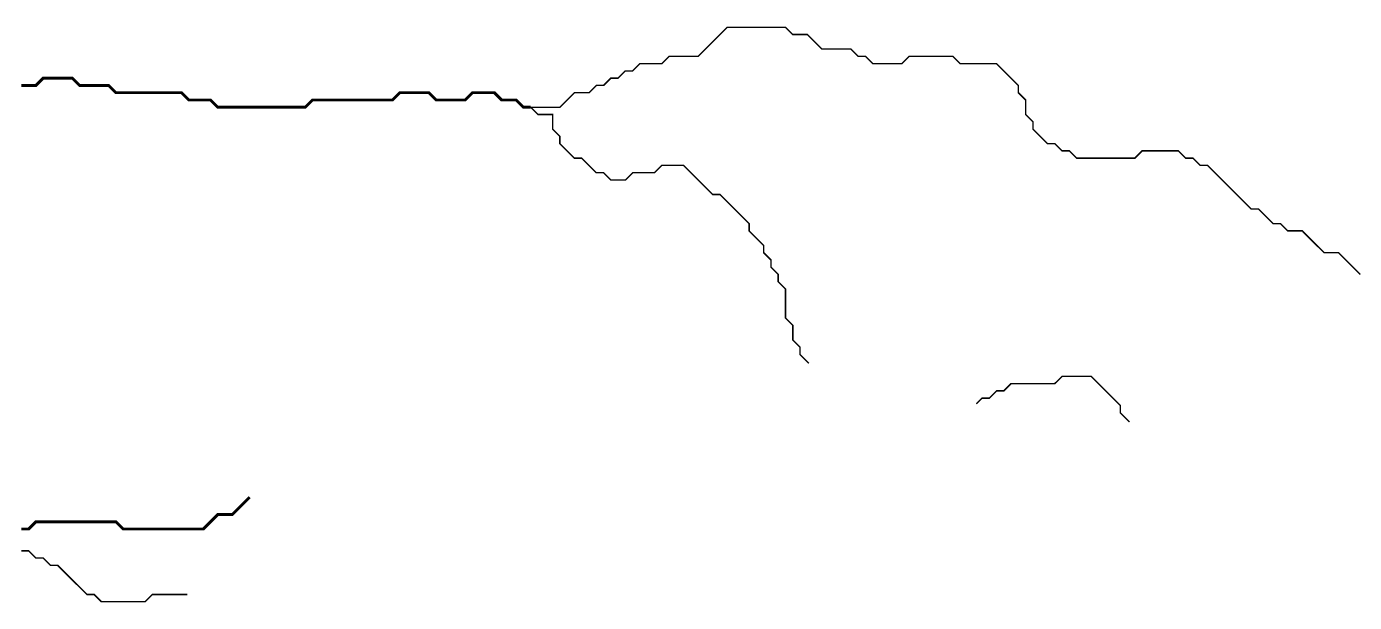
# Model space of a CAD drawing. Header units: metres. Extents: x 441395 to 476894, y 2561381 to 2578972.
# Drawn here: x 451119 to 451850, y 2568257 to 2568574 of the extents above; entities that cross this region are included whole.
import ezdxf

# ---------------------------------------------------------------- set-up
doc = ezdxf.new("R2010")
doc.units = ezdxf.units.M
doc.header["$LTSCALE"] = 8
doc.layers.add('A_STREAMS', color=5, linetype='Continuous')

msp = doc.modelspace()

# ---------------------------------------------------------------- linework, layer by layer
at = {"layer": 'A_STREAMS', "color": 5}
for points, const_width in [([(451852.81, 2568437.7), (451848.81, 2568441.71), (451844.81, 2568445.71), (451840.81, 2568449.71), (451836.81, 2568449.71), (451832.81, 2568449.71), (451828.8, 2568453.71), (451824.8, 2568457.71), (451820.8, 2568461.72), (451816.8, 2568461.72), (451812.8, 2568461.72), (451808.79, 2568465.72), (451804.79, 2568465.72), (451800.79, 2568469.72), (451796.79, 2568473.72), (451792.79, 2568473.72), (451788.79, 2568477.72), (451784.78, 2568481.72), (451780.78, 2568485.73), (451776.78, 2568489.73), (451772.78, 2568493.73), (451768.78, 2568497.73), (451764.78, 2568497.73), (451760.77, 2568501.73), (451756.77, 2568501.73), (451752.77, 2568505.74), (451748.77, 2568505.74), (451744.77, 2568505.74), (451740.76, 2568505.74), (451736.76, 2568505.74), (451732.76, 2568505.74), (451728.76, 2568501.73), (451724.76, 2568501.73), (451720.76, 2568501.73), (451716.75, 2568501.73), (451712.75, 2568501.73), (451708.75, 2568501.73), (451704.75, 2568501.73), (451700.75, 2568501.73), (451696.75, 2568501.73), (451692.74, 2568505.74), (451688.74, 2568505.74), (451684.74, 2568509.74), (451680.74, 2568509.74), (451676.74, 2568513.74), (451672.74, 2568517.74), (451672.74, 2568521.74), (451668.73, 2568525.74), (451668.73, 2568529.75), (451668.73, 2568533.75), (451664.73, 2568537.75), (451664.73, 2568541.75), (451660.73, 2568545.75), (451656.73, 2568549.75), (451652.73, 2568553.76), (451648.72, 2568553.76), (451644.72, 2568553.76), (451640.72, 2568553.76), (451636.72, 2568553.76), (451632.72, 2568553.76), (451628.72, 2568557.76), (451624.71, 2568557.76), (451620.71, 2568557.76), (451616.71, 2568557.76), (451612.71, 2568557.76), (451608.71, 2568557.76), (451604.71, 2568557.76), (451600.7, 2568553.76), (451596.7, 2568553.76), (451592.7, 2568553.76), (451588.7, 2568553.76), (451584.7, 2568553.76), (451580.7, 2568557.76), (451576.69, 2568557.76), (451572.69, 2568561.76), (451568.69, 2568561.76), (451564.69, 2568561.76), (451560.69, 2568561.76), (451556.68, 2568561.76), (451552.68, 2568565.76), (451548.68, 2568569.76), (451544.68, 2568569.76), (451540.68, 2568569.76), (451536.68, 2568573.77), (451532.67, 2568573.77), (451528.67, 2568573.77), (451524.67, 2568573.77), (451520.67, 2568573.77), (451516.67, 2568573.77), (451512.67, 2568573.77), (451508.66, 2568573.77), (451504.66, 2568573.77), (451500.66, 2568569.76), (451496.66, 2568565.76), (451492.66, 2568561.76), (451488.65, 2568557.76), (451484.65, 2568557.76), (451480.65, 2568557.76), (451476.65, 2568557.76), (451472.65, 2568557.76), (451468.65, 2568553.76), (451464.64, 2568553.76), (451460.64, 2568553.76), (451456.64, 2568553.76), (451452.64, 2568549.75), (451448.64, 2568549.75), (451444.64, 2568545.75), (451440.63, 2568545.75), (451436.63, 2568541.75), (451432.63, 2568541.75), (451428.63, 2568537.75), (451424.63, 2568537.75), (451420.63, 2568537.75), (451416.62, 2568533.75), (451412.62, 2568529.75), (451408.62, 2568529.75), (451404.62, 2568529.75), (451400.62, 2568529.75), (451396.61, 2568529.75)], 0.8), ([(451396.61, 2568529.75), (451392.61, 2568529.75), (451388.61, 2568533.75), (451384.61, 2568533.75), (451380.61, 2568533.75), (451376.61, 2568537.75), (451372.6, 2568537.75), (451368.6, 2568537.75), (451364.6, 2568537.75), (451360.6, 2568533.75), (451356.6, 2568533.75), (451352.6, 2568533.75), (451348.59, 2568533.75), (451344.59, 2568533.75), (451340.59, 2568537.75), (451336.59, 2568537.75), (451332.59, 2568537.75), (451328.58, 2568537.75), (451324.58, 2568537.75), (451320.58, 2568533.75), (451316.58, 2568533.75), (451312.58, 2568533.75), (451308.58, 2568533.75), (451304.57, 2568533.75), (451300.57, 2568533.75), (451296.57, 2568533.75), (451292.57, 2568533.75), (451288.57, 2568533.75), (451284.57, 2568533.75), (451280.56, 2568533.75), (451276.56, 2568533.75), (451272.56, 2568529.75), (451268.56, 2568529.75), (451264.56, 2568529.75), (451260.56, 2568529.75), (451256.55, 2568529.75), (451252.55, 2568529.75), (451248.55, 2568529.75), (451244.55, 2568529.75), (451240.55, 2568529.75), (451236.54, 2568529.75), (451232.54, 2568529.75), (451228.54, 2568529.75), (451224.54, 2568529.75), (451220.54, 2568533.75), (451216.54, 2568533.75), (451212.53, 2568533.75), (451208.53, 2568533.75), (451204.53, 2568537.75), (451200.53, 2568537.75), (451196.53, 2568537.75), (451192.53, 2568537.75), (451188.52, 2568537.75), (451184.52, 2568537.75), (451180.52, 2568537.75), (451176.52, 2568537.75), (451172.52, 2568537.75), (451168.52, 2568537.75), (451164.51, 2568541.75), (451160.51, 2568541.75), (451156.51, 2568541.75), (451152.51, 2568541.75), (451148.51, 2568541.75), (451144.5, 2568545.75), (451140.5, 2568545.75), (451136.5, 2568545.75), (451132.5, 2568545.75), (451128.5, 2568545.75), (451124.5, 2568541.75), (451120.49, 2568541.75), (451116.49, 2568541.75)], 1.6), ([(451549.52, 2568388.84), (451548.68, 2568389.68), (451544.68, 2568393.69), (451544.68, 2568397.69), (451540.68, 2568401.69), (451540.68, 2568405.69), (451540.68, 2568409.69), (451536.68, 2568413.69), (451536.68, 2568417.7), (451536.68, 2568421.7), (451536.68, 2568425.7), (451536.68, 2568429.7), (451532.67, 2568433.7), (451532.67, 2568437.7), (451528.67, 2568441.71), (451528.67, 2568445.71), (451524.67, 2568449.71), (451524.67, 2568453.71), (451520.67, 2568457.71), (451516.67, 2568461.72), (451516.67, 2568465.72), (451512.67, 2568469.72), (451508.66, 2568473.72), (451504.66, 2568477.72), (451500.66, 2568481.72), (451496.66, 2568481.72), (451492.66, 2568485.73), (451488.65, 2568489.73), (451484.65, 2568493.73), (451480.65, 2568497.73), (451476.65, 2568497.73), (451472.65, 2568497.73), (451468.65, 2568497.73), (451464.64, 2568493.73), (451460.64, 2568493.73), (451456.64, 2568493.73), (451452.64, 2568493.73), (451448.64, 2568489.73), (451444.64, 2568489.73), (451440.63, 2568489.73), (451436.63, 2568493.73), (451432.63, 2568493.73), (451428.63, 2568497.73), (451424.63, 2568501.73), (451420.63, 2568501.73), (451416.62, 2568505.74), (451412.62, 2568509.74), (451412.62, 2568513.74), (451408.62, 2568517.74), (451408.62, 2568521.74), (451408.62, 2568525.74), (451404.62, 2568525.74), (451400.62, 2568525.74), (451396.61, 2568529.75)], 0.8), ([(451725.86, 2568356.57), (451724.76, 2568357.67), (451720.76, 2568361.67), (451720.76, 2568365.67), (451716.75, 2568369.67), (451712.75, 2568373.68), (451708.75, 2568377.68), (451704.75, 2568381.68), (451700.75, 2568381.68), (451696.75, 2568381.68), (451692.74, 2568381.68), (451688.74, 2568381.68), (451684.74, 2568377.68), (451680.74, 2568377.68), (451676.74, 2568377.68), (451672.74, 2568377.68), (451668.73, 2568377.68), (451664.73, 2568377.68), (451660.73, 2568377.68), (451656.73, 2568373.68), (451652.73, 2568373.68), (451648.72, 2568369.67), (451644.72, 2568369.67), (451641.6, 2568366.55)], 0.8), ([(451242.08, 2568315.19), (451240.55, 2568313.65), (451236.54, 2568309.65), (451232.54, 2568305.65), (451228.54, 2568305.65), (451224.54, 2568305.65), (451220.54, 2568301.64), (451216.54, 2568297.64), (451212.53, 2568297.64), (451208.53, 2568297.64), (451204.53, 2568297.64), (451200.53, 2568297.64), (451196.53, 2568297.64), (451192.53, 2568297.64), (451188.52, 2568297.64), (451184.52, 2568297.64), (451180.52, 2568297.64), (451176.52, 2568297.64), (451172.52, 2568297.64), (451168.52, 2568301.64), (451164.51, 2568301.64), (451160.51, 2568301.64), (451156.51, 2568301.64), (451152.51, 2568301.64), (451148.51, 2568301.64), (451144.5, 2568301.64), (451140.5, 2568301.64), (451136.5, 2568301.64), (451132.5, 2568301.64), (451128.5, 2568301.64), (451124.5, 2568301.64), (451120.49, 2568297.64), (451116.49, 2568297.64)], 1.6), ([(451207.8, 2568261.63), (451204.53, 2568261.63), (451200.53, 2568261.63), (451196.53, 2568261.63), (451192.53, 2568261.63), (451188.52, 2568261.63), (451184.52, 2568257.62), (451180.52, 2568257.62), (451176.52, 2568257.62), (451172.52, 2568257.62), (451168.52, 2568257.62), (451164.51, 2568257.62), (451160.51, 2568257.62), (451156.51, 2568261.63), (451152.51, 2568261.63), (451148.51, 2568265.63), (451144.5, 2568269.63), (451140.5, 2568273.63), (451136.5, 2568277.63), (451132.5, 2568277.63), (451128.5, 2568281.64), (451124.5, 2568281.64), (451120.49, 2568285.64), (451116.49, 2568285.64)], 0.8)]:
    msp.add_lwpolyline(points, dxfattribs=dict(at, const_width=const_width))

doc.saveas('drawing.dxf')
